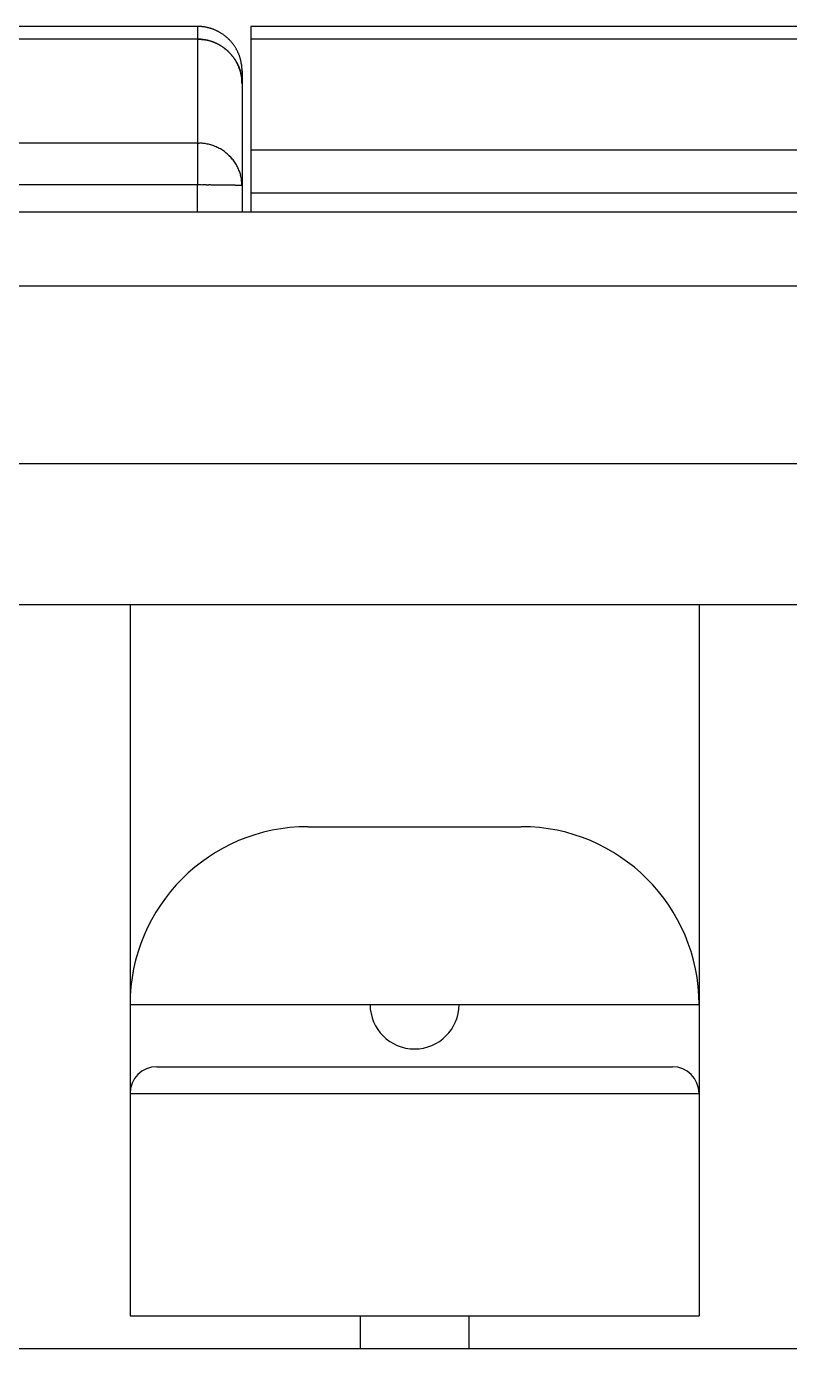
# Model space of a CAD drawing. Header units: millimetres. Extents: x -945625 to 316, y 6 to 533140.
# Drawn here: x -945403.41 to -945394.83, y 532381.64 to 532396.51 of the extents above; entities that cross this region are included whole.
import ezdxf

# ---------------------------------------------------------------- set-up
doc = ezdxf.new("R2010")
doc.units = ezdxf.units.MM
doc.header["$LTSCALE"] = 4

msp = doc.modelspace()

# ---------------------------------------------------------------- linework, layer by layer
at = {"color": 7, "linetype": 'Continuous'}
for p, q in [((-945401.484, 532396.509), (-945466.784, 532396.509)), ((-945401.484, 532396.509), (-945401.484, 532396.365)), ((-945400.884, 532396.509), (-945400.884, 532396.365)), ((-945370.284, 532396.509), (-945400.884, 532396.509)), ((-945401.484, 532396.365), (-945466.784, 532396.365)), ((-945401.484, 532396.365), (-945401.484, 532395.198)), ((-945400.884, 532396.365), (-945400.884, 532395.118)), ((-945391.796, 532396.365), (-945400.884, 532396.365)), ((-945400.984, 532396.009), (-945400.985, 532396.021)), ((-945400.984, 532396.009), (-945400.984, 532395.865)), ((-945400.984, 532395.865), (-945400.985, 532395.877)), ((-945400.984, 532395.865), (-945400.984, 532394.718)), ((-945401.484, 532395.198), (-945466.784, 532395.198)), ((-945401.484, 532395.198), (-945401.461, 532395.198)), ((-945401.484, 532395.198), (-945401.484, 532394.726)), ((-945354.884, 532395.118), (-945400.884, 532395.118)), ((-945400.884, 532395.118), (-945400.884, 532394.639)), ((-945401.484, 532394.726), (-945466.784, 532394.726)), ((-945401.484, 532394.425), (-945401.484, 532394.726)), ((-945400.984, 532394.718), (-945400.984, 532394.425)), ((-945400.884, 532394.639), (-945354.884, 532394.639)), ((-945400.884, 532394.639), (-945400.884, 532394.425)), ((-945462.684, 532394.425), (-945343.484, 532394.425)), ((-945343.484, 532393.589), (-945462.684, 532393.589)), ((-945343.484, 532391.591), (-945462.684, 532391.591)), ((-945454.484, 532390.009), (-945353.884, 532390.009)), ((-945454.384, 532390.009), (-945355.134, 532390.009)), ((-945402.244, 532390.009), (-945402.244, 532382.009)), ((-945395.844, 532390.009), (-945395.844, 532382.009)), ((-945400.244, 532387.509), (-945397.844, 532387.509)), ((-945402.244, 532385.509), (-945395.844, 532385.509)), ((-945401.944, 532384.809), (-945396.144, 532384.809)), ((-945402.244, 532384.509), (-945395.844, 532384.509)), ((-945402.244, 532382.009), (-945395.844, 532382.009)), ((-945399.654, 532382.009), (-945399.654, 532381.64)), ((-945398.434, 532382.009), (-945398.434, 532381.64)), ((-945455.384, 532381.64), (-945353.884, 532381.64))]:
    msp.add_line(p, q, dxfattribs=at)
msp.add_lwpolyline([(-945401.484, 532396.365), (-945401.478, 532396.366), (-945401.471, 532396.366), (-945401.465, 532396.366), (-945401.459, 532396.365), (-945401.452, 532396.365), (-945401.446, 532396.365), (-945401.44, 532396.364), (-945401.434, 532396.364), (-945401.427, 532396.363), (-945401.421, 532396.363), (-945401.415, 532396.362), (-945401.409, 532396.361), (-945401.403, 532396.36), (-945401.397, 532396.359), (-945401.39, 532396.358), (-945401.384, 532396.357), (-945401.378, 532396.355), (-945401.372, 532396.354), (-945401.366, 532396.353), (-945401.36, 532396.351), (-945401.354, 532396.35), (-945401.348, 532396.348), (-945401.342, 532396.346), (-945401.336, 532396.344), (-945401.331, 532396.342), (-945401.325, 532396.34), (-945401.319, 532396.338), (-945401.313, 532396.336), (-945401.307, 532396.334), (-945401.302, 532396.332), (-945401.296, 532396.33), (-945401.29, 532396.327), (-945401.285, 532396.325), (-945401.279, 532396.322), (-945401.273, 532396.32), (-945401.268, 532396.317), (-945401.262, 532396.314), (-945401.257, 532396.311), (-945401.251, 532396.308), (-945401.246, 532396.305), (-945401.241, 532396.302), (-945401.235, 532396.299), (-945401.23, 532396.296), (-945401.225, 532396.293), (-945401.22, 532396.29), (-945401.214, 532396.286), (-945401.209, 532396.283), (-945401.204, 532396.279), (-945401.199, 532396.276), (-945401.194, 532396.272), (-945401.189, 532396.269), (-945401.184, 532396.265), (-945401.179, 532396.261), (-945401.175, 532396.257), (-945401.17, 532396.254), (-945401.165, 532396.25), (-945401.16, 532396.246), (-945401.156, 532396.242), (-945401.151, 532396.238), (-945401.146, 532396.233), (-945401.142, 532396.229), (-945401.137, 532396.225), (-945401.133, 532396.221), (-945401.129, 532396.216), (-945401.124, 532396.212), (-945401.12, 532396.207), (-945401.116, 532396.203), (-945401.112, 532396.198), (-945401.108, 532396.194), (-945401.104, 532396.189), (-945401.1, 532396.184), (-945401.096, 532396.18), (-945401.092, 532396.175), (-945401.088, 532396.17), (-945401.084, 532396.165), (-945401.081, 532396.16), (-945401.077, 532396.155), (-945401.073, 532396.15), (-945401.07, 532396.145), (-945401.066, 532396.14), (-945401.063, 532396.135), (-945401.06, 532396.13), (-945401.056, 532396.124), (-945401.053, 532396.119), (-945401.05, 532396.114), (-945401.047, 532396.109), (-945401.044, 532396.103), (-945401.041, 532396.098), (-945401.038, 532396.092), (-945401.035, 532396.087), (-945401.032, 532396.081), (-945401.03, 532396.076), (-945401.027, 532396.07), (-945401.025, 532396.065), (-945401.022, 532396.059), (-945401.02, 532396.053), (-945401.017, 532396.048), (-945401.015, 532396.042), (-945401.013, 532396.036), (-945401.011, 532396.03), (-945401.009, 532396.025), (-945401.007, 532396.019), (-945401.005, 532396.013), (-945401.003, 532396.007), (-945401.001, 532396.001), (-945401, 532395.995), (-945400.998, 532395.989), (-945400.997, 532395.983), (-945400.995, 532395.977), (-945400.994, 532395.971), (-945400.993, 532395.965), (-945400.991, 532395.959), (-945400.99, 532395.953), (-945400.989, 532395.947), (-945400.988, 532395.94), (-945400.988, 532395.934), (-945400.987, 532395.928), (-945400.986, 532395.922), (-945400.986, 532395.916), (-945400.985, 532395.909), (-945400.985, 532395.903), (-945400.984, 532395.897), (-945400.984, 532395.891), (-945400.984, 532395.884), (-945400.984, 532395.878), (-945400.984, 532395.872), (-945400.984, 532395.865)], dxfattribs=at)
for centre, radius, start, end in [((-945401.511, 532395.496), 1.014, 86.953, 88.4877), ((-945401.47, 532396.118), 0.391, 85.0899, 88.1514), ((-945401.473, 532396.072), 0.436, 83.3848, 85.194), ((-945401.591, 532395.335), 1.182, 81.3085, 81.8376), ((-945401.49, 532395.992), 0.518, 80.0228, 81.3634), ((-945401.47, 532396.079), 0.429, 78.9081, 80.6405), ((-945401.482, 532396.017), 0.492, 77.3833, 78.8717), ((-945401.492, 532395.98), 0.53, 75.825, 77.1975), ((-945401.485, 532396.008), 0.501, 74.3853, 75.8552), ((-945401.482, 532396.018), 0.491, 72.9155, 74.4299), ((-945401.484, 532396.01), 0.499, 71.4119, 72.9115), ((-945401.485, 532396.007), 0.503, 69.9334, 71.4288), ((-945401.484, 532396.01), 0.5, 68.3773, 69.8906), ((-945401.484, 532396.009), 0.5, 66.8844, 68.4069), ((-945401.484, 532396.009), 0.5, 65.3601, 66.8893), ((-945401.485, 532396.008), 0.501, 63.8342, 65.3678), ((-945401.485, 532396.009), 0.5, 62.2453, 63.7873), ((-945401.485, 532396.008), 0.501, 60.748, 62.2947), ((-945401.485, 532396.009), 0.501, 59.1434, 60.6963), ((-945401.485, 532396.008), 0.501, 57.6087, 59.1652), ((-945401.485, 532396.008), 0.501, 56.0177, 57.5793), ((-945401.485, 532396.008), 0.502, 54.5068, 56.0712), ((-945401.511, 532395.352), 1.014, 86.953, 88.4877), ((-945401.47, 532395.974), 0.391, 85.0899, 88.1514), ((-945401.473, 532395.928), 0.436, 83.3848, 85.194), ((-945401.591, 532395.191), 1.182, 81.3085, 81.8376), ((-945401.49, 532395.848), 0.518, 80.0228, 81.3634), ((-945401.47, 532395.935), 0.429, 78.9081, 80.6405), ((-945401.482, 532395.873), 0.492, 77.3833, 78.8717), ((-945401.492, 532395.837), 0.53, 75.869, 77.2415), ((-945401.485, 532395.864), 0.501, 74.3423, 75.8121), ((-945401.481, 532395.874), 0.491, 72.9579, 74.4723), ((-945401.484, 532395.866), 0.499, 71.4119, 72.9115), ((-945401.486, 532395.863), 0.503, 69.8922, 71.3876), ((-945401.484, 532395.866), 0.5, 68.3773, 69.8906), ((-945401.484, 532395.866), 0.5, 66.9244, 68.4468), ((-945401.485, 532395.865), 0.5, 65.3209, 66.8501), ((-945401.485, 532395.864), 0.501, 63.8342, 65.3678), ((-945401.485, 532395.865), 0.5, 62.2453, 63.7873), ((-945401.485, 532395.864), 0.501, 60.748, 62.2947), ((-945401.485, 532395.865), 0.501, 59.1434, 60.6963), ((-945401.485, 532395.864), 0.501, 57.6087, 59.1652), ((-945401.485, 532395.864), 0.501, 56.0177, 57.5793), ((-945401.485, 532395.864), 0.502, 54.5068, 56.0712), ((-945401.485, 532396.008), 0.502, 52.8971, 54.4651), ((-945401.485, 532395.864), 0.502, 52.8971, 54.4651), ((-945401.486, 532396.007), 0.502, 51.3291, 52.899), ((-945401.486, 532396.008), 0.502, 49.7226, 51.2947), ((-945401.486, 532396.007), 0.502, 48.184, 49.757), ((-945401.486, 532396.008), 0.502, 46.5624, 48.1362), ((-945401.486, 532396.007), 0.503, 45.0349, 46.6087), ((-945401.487, 532396.007), 0.503, 43.3917, 44.9647), ((-945401.486, 532396.007), 0.503, 41.8647, 43.4367), ((-945401.487, 532396.007), 0.503, 40.2446, 41.8145), ((-945401.487, 532396.007), 0.503, 38.7073, 40.2753), ((-945401.488, 532396.007), 0.504, 37.1038, 38.6681), ((-945401.487, 532396.007), 0.504, 35.5381, 37.0997), ((-945401.488, 532396.007), 0.504, 33.9328, 35.4893), ((-945401.488, 532396.007), 0.504, 32.425, 33.9779), ((-945401.488, 532396.007), 0.505, 30.8398, 32.3863), ((-945401.486, 532395.863), 0.502, 51.3291, 52.899), ((-945401.485, 532395.864), 0.502, 49.7548, 51.3268), ((-945401.486, 532395.864), 0.502, 48.1526, 49.7256), ((-945401.486, 532395.864), 0.502, 46.5624, 48.1362), ((-945401.486, 532395.863), 0.503, 45.0349, 46.6087), ((-945401.487, 532395.863), 0.503, 43.3917, 44.9647), ((-945401.486, 532395.863), 0.503, 41.8647, 43.4367), ((-945401.487, 532395.863), 0.503, 40.2446, 41.8145), ((-945401.487, 532395.863), 0.503, 38.7074, 40.2753), ((-945401.488, 532395.863), 0.504, 37.1038, 38.6681), ((-945401.487, 532395.863), 0.504, 35.5381, 37.0997), ((-945401.488, 532395.863), 0.504, 33.9566, 35.5131), ((-945401.488, 532395.863), 0.504, 32.4021, 33.955), ((-945401.488, 532395.863), 0.504, 30.8618, 32.4083), ((-945401.488, 532396.007), 0.504, 29.3091, 30.8511), ((-945401.488, 532395.863), 0.504, 29.288, 30.83), ((-945401.489, 532396.007), 0.505, 27.7115, 29.2458), ((-945401.488, 532396.007), 0.505, 26.2192, 27.7482), ((-945401.489, 532396.007), 0.505, 24.639, 26.1591), ((-945401.489, 532396.007), 0.505, 23.1183, 24.6323), ((-945401.49, 532396.007), 0.506, 21.6024, 23.1062), ((-945401.489, 532396.007), 0.505, 20.102, 21.5992), ((-945401.49, 532396.007), 0.506, 18.576, 20.0618), ((-945401.49, 532396.007), 0.506, 17.1125, 18.591), ((-945401.491, 532396.007), 0.507, 15.619, 17.0852), ((-945401.49, 532396.008), 0.506, 14.1277, 15.586), ((-945401.491, 532396.008), 0.507, 12.6719, 14.1173), ((-945401.489, 532395.863), 0.505, 27.7115, 29.2458), ((-945401.488, 532395.863), 0.505, 26.2192, 27.7482), ((-945401.489, 532395.863), 0.505, 24.639, 26.1591), ((-945401.489, 532395.863), 0.505, 23.1183, 24.6323), ((-945401.49, 532395.863), 0.506, 21.6024, 23.1062), ((-945401.489, 532395.863), 0.505, 20.1175, 21.6146), ((-945401.49, 532395.863), 0.506, 18.5615, 20.0474), ((-945401.49, 532395.863), 0.506, 17.1125, 18.591), ((-945401.49, 532395.863), 0.506, 15.6315, 17.0977), ((-945401.49, 532395.864), 0.506, 14.1163, 15.5746), ((-945401.491, 532395.864), 0.507, 12.6719, 14.1173), ((-945401.491, 532396.008), 0.506, 11.2378, 12.6743), ((-945401.49, 532395.864), 0.506, 11.2472, 12.6837), ((-945401.492, 532396.008), 0.507, 9.7691, 11.1906), ((-945401.491, 532396.008), 0.506, 8.3635, 9.7772), ((-945401.49, 532396.009), 0.506, 6.9115, 8.3145), ((-945401.492, 532396.008), 0.507, 5.5173, 6.9057), ((-945401.498, 532396.008), 0.514, 4.1275, 5.4858), ((-945401.49, 532396.009), 0.506, 2.7354, 4.1035), ((-945401.47, 532396.01), 0.486, 1.3581, 2.7669), ((-945401.492, 532395.864), 0.508, 9.7609, 11.1824), ((-945401.49, 532395.864), 0.506, 8.3707, 9.7845), ((-945401.49, 532395.865), 0.506, 6.9054, 8.3084), ((-945401.491, 532395.864), 0.507, 5.5224, 6.9107), ((-945401.498, 532395.864), 0.514, 4.1236, 5.4818), ((-945401.49, 532395.865), 0.505, 2.7382, 4.1063), ((-945401.471, 532395.866), 0.486, 1.3564, 2.7652), ((-945401.483, 532394.707), 0.492, 84.5853, 87.4054), ((-945401.486, 532394.671), 0.527, 81.9767, 84.6552), ((-945401.488, 532394.655), 0.544, 79.3303, 81.9706), ((-945401.487, 532394.67), 0.529, 76.4113, 79.1663), ((-945401.486, 532394.674), 0.525, 73.5809, 76.3928), ((-945401.486, 532394.675), 0.524, 70.6328, 73.4843), ((-945401.486, 532394.675), 0.524, 67.7643, 70.6449), ((-945401.486, 532394.68), 0.519, 64.6974, 67.6315), ((-945401.485, 532394.682), 0.517, 61.731, 64.6985), ((-945401.483, 532394.686), 0.513, 58.6158, 61.6252), ((-945401.482, 532394.688), 0.51, 55.5974, 58.6341), ((-945401.48, 532394.692), 0.506, 52.4282, 55.4984), ((-945401.478, 532394.695), 0.502, 49.3339, 52.4292), ((-945401.476, 532394.699), 0.497, 46.1146, 49.2385), ((-945401.473, 532394.701), 0.494, 43.0427, 46.1782), ((-945401.472, 532394.703), 0.492, 39.7748, 42.9092), ((-945401.467, 532394.707), 0.485, 36.6466, 39.8119), ((-945401.459, 532394.714), 0.475, 33.3272, 36.5441), ((-945401.462, 532394.71), 0.48, 30.362, 33.5106), ((-945401.481, 532394.7), 0.502, 27.3472, 30.3169), ((-945401.451, 532394.719), 0.466, 23.7926, 26.9981), ((-945401.397, 532394.743), 0.407, 19.9894, 23.6863), ((-945401.464, 532394.707), 0.482, 18.3398, 21.2597), ((-945401.949, 532394.544), 0.994, 17.216, 18.4905), ((-945401.397, 532394.739), 0.409, 10.2156, 14.047), ((-945401.353, 532394.745), 0.365, 3.962, 10.3923), ((-945401.532, 532336.139), 58.587, 89.90013, 89.95386), ((-945401.456, 532372.292), 22.435, 89.824, 89.9318), ((-945401.449, 532371.18), 23.546, 89.7809, 89.8486), ((-945401.647, 532340.272), 54.455, 89.6745, 89.6976), ((-945401.473, 532369.324), 25.402, 89.6394, 89.6936), ((-945401.427, 532374.687), 20.039, 89.6024, 89.6749), ((-945401.439, 532373.728), 20.998, 89.5222, 89.5891), ((-945401.434, 532374.151), 20.575, 89.4593, 89.5253), ((-945401.404, 532376.932), 17.793, 89.3967, 89.4717), ((-945401.377, 532379.11), 15.616, 89.3284, 89.4118), ((-945401.361, 532380.763), 13.963, 89.2232, 89.3131), ((-945401.335, 532382.546), 12.179, 89.1332, 89.2322), ((-945401.301, 532384.353), 10.372, 89.0584, 89.1691), ((-945401.276, 532386.066), 8.659, 88.9114, 89.0371), ((-945401.243, 532387.595), 7.129, 88.802, 88.9451), ((-945401.209, 532389.025), 5.699, 88.6728, 88.8395), ((-945401.181, 532390.256), 4.468, 88.4765, 88.6724), ((-945401.149, 532391.354), 3.369, 88.2799, 88.5173), ((-945401.121, 532392.249), 2.474, 88.029, 88.3199), ((-945401.092, 532393.002), 1.721, 87.763, 88.1352), ((-945401.068, 532393.573), 1.149, 87.3443, 87.8299), ((-945401.046, 532394.017), 0.705, 86.7837, 87.4641), ((-945401.026, 532394.324), 0.396, 86.1124, 87.1159), ((-945401.011, 532394.527), 0.193, 84.9808, 86.6444), ((-945401, 532394.64), 0.0792, 82.8025, 85.8834), ((-945400.991, 532394.699), 0.02, 78.0632, 86.6973), ((-945401.902, 532394.667), 0.919, 3.1437, 6.4464), ((-945400.986, 532394.717), 0.00165, 43.758, 110.0152), ((-945400.244, 532385.509), 2, 90, 180), ((-945397.844, 532385.509), 2, 0, 90), ((-945399.044, 532385.509), 0.5, 180, 0), ((-945401.944, 532384.509), 0.3, 90, 180), ((-945396.144, 532384.509), 0.3, 0, 90)]:
    msp.add_arc(centre, radius, start, end, dxfattribs=at)

doc.saveas('drawing.dxf')
